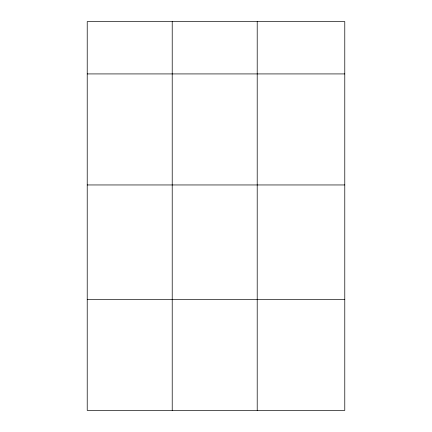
<?xml version="1.0" encoding="UTF-8"?>
<svg xmlns="http://www.w3.org/2000/svg" width="432" height="432" viewBox="0 0 432 432"><rect width="100%" height="100%" fill="white"/><g stroke="black" fill="none" stroke-linecap="round" stroke-linejoin="round"><path stroke-width="0.65" d="M344.779 184.955L344.779 21.6L87.221 21.6L87.221 410.4L344.779 410.4L344.779 184.955L87.221 184.955M87.221 73.921L344.779 73.921M87.221 299.36L344.779 299.36M257.207 21.6L257.207 410.4M172.217 21.6L172.217 410.4"/></g></svg>
